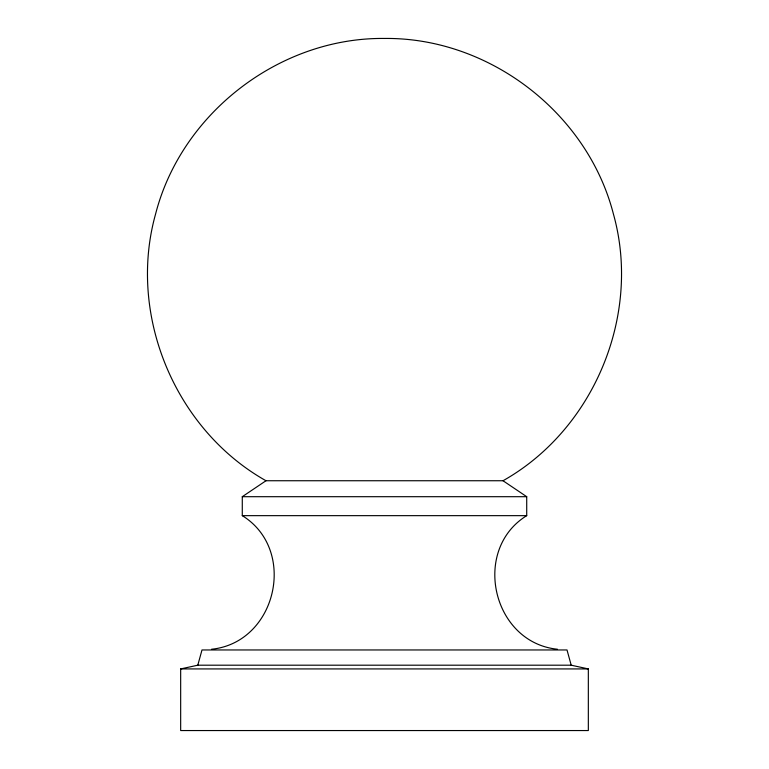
<?xml version="1.0" encoding="UTF-8"?>
<svg xmlns="http://www.w3.org/2000/svg" width="769" height="769" viewBox="0 0 769 769"><rect width="100%" height="100%" fill="white"/><g stroke="black" fill="none" stroke-linecap="round" stroke-linejoin="round"><path stroke-width="1.15" d="M197.796 665.195L201.997 649.959L567.003 649.959L571.204 665.195L588.333 668.924L588.333 730.55L180.667 730.55L180.667 668.924L197.796 665.195L571.204 665.195M503.013 480.74C594.12 429.477 641.625 314.8 613.441 214.128C587.506 112.851 489.036 37.287 384.5 38.45C279.964 37.287 181.494 112.851 155.559 214.128C127.375 314.8 174.88 429.477 265.987 480.74L503.013 480.74L526.717 496.697L526.717 515.653C471.137 550.008 492.477 642.663 557.487 649.247M211.513 649.247C276.523 642.663 297.863 550.008 242.283 515.653L242.283 496.697L265.987 480.74M242.283 496.697L526.717 496.697M242.283 515.653L526.717 515.653M180.667 668.924L588.333 668.924"/></g></svg>
